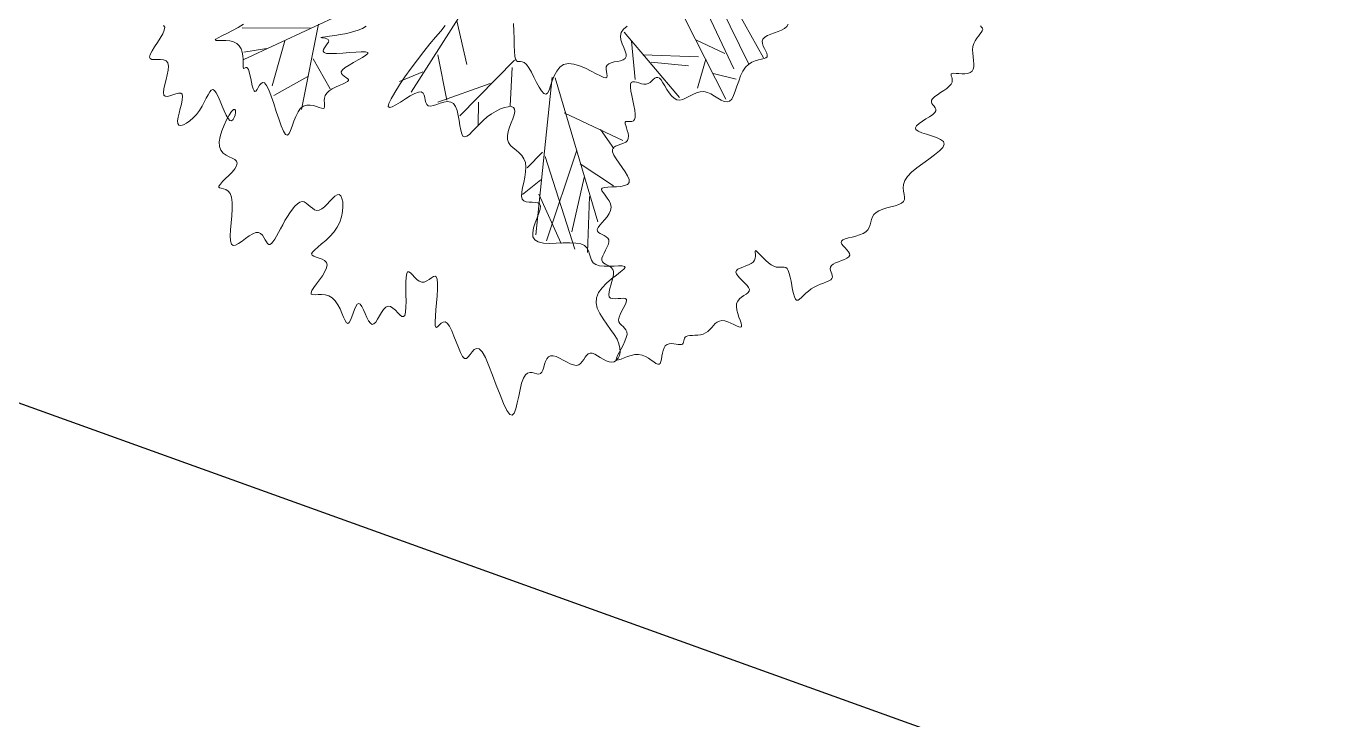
# Model space of a CAD drawing. Extents: x 2080 to 102394, y 2071 to 93424.
# Drawn here: x 77152.5 to 77324.1, y 79479.2 to 79569.9 of the extents above; entities that cross this region are included whole.
import ezdxf

# ---------------------------------------------------------------- set-up
doc = ezdxf.new("R2010")
doc.units = 0
doc.header["$LTSCALE"] = 20
doc.header["$MEASUREMENT"] = 0
doc.layers.add('casuanut tree', color=100, linetype='Continuous', lineweight=5)
doc.layers.add('patta duplicate', color=230, linetype='Continuous', plot=False)

# ---------------------------------------------------------------- blocks, each defined once
blk = doc.blocks.new('tr')
at = {"layer": 'casuanut tree'}
for p, q in [((-0.5766, -0.0956), (-0.7299, -0.0592)), ((-0.4069, -0.0604), (-0.7425, -0.1308)), ((-0.6859, -0.1183), (-0.7387, -0.1145)), ((-0.6407, -0.1107), (-0.6922, -0.205)), ((-0.5565, -0.0906), (-0.6394, -0.2729)), ((-0.1911, -0.1005), (-0.3843, -0.2908)), ((-0.5866, -0.166), (-0.564, -0.2415)), ((-0.2454, -0.1549), (-0.2454, -0.2576)), ((-0.608, -0.2025), (-0.6935, -0.2276)), ((0.2467, -0.1881), (0.3161, -0.4691)), ((-0.3058, -0.2214), (-0.3088, -0.3271)), ((0.3131, -0.2395), (0.3493, -0.4056)), ((-0.3481, -0.2516), (-0.4054, -0.2606)), ((0.1229, -0.2667), (0.2134, -0.4419)), ((0.3523, -0.2606), (0.3855, -0.4026)), ((-0.1368, -0.2727), (-0.2877, -0.3694)), ((-0.1458, -0.2878), (-0.17, -0.3724)), ((0.135, -0.2908), (0.1229, -0.3785)), ((0.3885, -0.2818), (0.4218, -0.3966)), ((-0.2032, -0.312), (-0.33, -0.3271)), ((-0.0613, -0.3301), (-0.179, -0.6745)), ((0.1531, -0.3271), (0.2768, -0.3603)), ((0.2799, -0.3211), (0.3372, -0.3664)), ((-0.2394, -0.3482), (-0.2515, -0.3996)), ((-0.0552, -0.3331), (-0.0341, -0.6775)), ((0.1682, -0.3482), (0.2497, -0.3754)), ((0.2919, -0.3694), (0.2587, -0.4298)), ((-0.0526, -0.416), (0.0645, -0.5084)), ((0.301, -0.4056), (0.3493, -0.4298)), ((0.0195, -0.4723), (0.0397, -0.5219)), ((-0.1217, -0.4933), (-0.1639, -0.5204)), ((-0.0436, -0.5061), (-0.1585, -0.6932)), ((-0.1179, -0.5039), (-0.0999, -0.727)), ((-0.0432, -0.5386), (0.0202, -0.605)), ((-0.1398, -0.5537), (-0.1881, -0.5778)), ((-0.0413, -0.5715), (-0.0976, -0.6865)), ((-0.1517, -0.585), (-0.1269, -0.7067))]:
    blk.add_line(p, q, dxfattribs=at)
at = {"layer": 'casuanut tree', "color": 2}
blk.add_line((-0.0391, -0.6166), (-0.0729, -0.7406), dxfattribs=at)
at = {"layer": 'casuanut tree'}
for points in [[(0.4941, -0.3339), (0.49, -0.3383), (0.484, -0.3415), (0.4764, -0.3436), (0.4678, -0.3451), (0.4589, -0.3462), (0.4501, -0.3473), (0.442, -0.3488), (0.4352, -0.3509), (0.4303, -0.3541), (0.4276, -0.3585), (0.4268, -0.3639), (0.4274, -0.37), (0.4286, -0.3762), (0.4301, -0.3823), (0.4313, -0.3879), (0.4315, -0.3925), (0.4303, -0.3958), (0.4273, -0.3976), (0.4225, -0.3982), (0.4164, -0.3982), (0.4092, -0.3982), (0.4013, -0.3986), (0.393, -0.4001), (0.3845, -0.4031), (0.3763, -0.4082), (0.3685, -0.4157), (0.3612, -0.4251), (0.3543, -0.4355), (0.3477, -0.4462), (0.3414, -0.4564), (0.3353, -0.4652), (0.3293, -0.472), (0.3234, -0.4758), (0.3174, -0.4762), (0.3114, -0.4737), (0.3053, -0.469), (0.299, -0.463), (0.2924, -0.4564), (0.2855, -0.45), (0.2782, -0.4445), (0.2704, -0.4409), (0.2622, -0.4395), (0.2536, -0.44), (0.2449, -0.4417), (0.2362, -0.444), (0.2278, -0.4461), (0.2199, -0.4475), (0.2127, -0.4475), (0.2063, -0.4454), (0.2008, -0.4407), (0.1963, -0.434), (0.1925, -0.4259), (0.1892, -0.4171), (0.1863, -0.4082), (0.1836, -0.3999), (0.1809, -0.3929), (0.1781, -0.3879), (0.175, -0.3853), (0.1716, -0.3848), (0.1679, -0.3859), (0.1639, -0.3879), (0.1596, -0.3903), (0.1551, -0.3927), (0.1504, -0.3943), (0.1455, -0.3947), (0.1403, -0.3934), (0.1351, -0.3911), (0.13, -0.3881), (0.125, -0.3852), (0.1205, -0.383), (0.1165, -0.3821), (0.1131, -0.3832), (0.1105, -0.3868), (0.1089, -0.3933), (0.1079, -0.4022), (0.1074, -0.4128), (0.1072, -0.4242), (0.1069, -0.4358), (0.1064, -0.4467), (0.1055, -0.4561), (0.1038, -0.4634), (0.1013, -0.4679), (0.098, -0.4701), (0.0944, -0.4706), (0.0906, -0.47), (0.0869, -0.4689), (0.0835, -0.468), (0.0808, -0.4678), (0.079, -0.469), (0.0783, -0.4721), (0.0783, -0.4767), (0.0788, -0.4823), (0.0793, -0.4886), (0.0795, -0.4951), (0.079, -0.5012), (0.0775, -0.5066), (0.0745, -0.5107), (0.0699, -0.5134), (0.0641, -0.5148), (0.0576, -0.5156), (0.051, -0.5164), (0.0449, -0.5175), (0.0398, -0.5196), (0.0364, -0.5232), (0.0351, -0.5288), (0.0364, -0.5367), (0.0396, -0.5464), (0.044, -0.5574), (0.0488, -0.5688), (0.0532, -0.5799), (0.0565, -0.5902), (0.0578, -0.5989), (0.0565, -0.6054), (0.0519, -0.6091), (0.0448, -0.6104), (0.0358, -0.6101), (0.0258, -0.6086), (0.0158, -0.6067), (0.0065, -0.6049), (-0.0013, -0.6039), (-0.0066, -0.6043), (-0.0088, -0.6065), (-0.0086, -0.6104), (-0.0066, -0.6157), (-0.0036, -0.622), (-0.0003, -0.6291), (0.0025, -0.6366), (0.004, -0.6442), (0.0036, -0.6516), (0.0006, -0.6585), (-0.0044, -0.6649), (-0.0107, -0.6709), (-0.0178, -0.6764), (-0.0249, -0.6814), (-0.0313, -0.6861), (-0.0363, -0.6904), (-0.0392, -0.6944), (-0.0396, -0.6981), (-0.0379, -0.7015), (-0.0348, -0.7049), (-0.0308, -0.7082), (-0.0265, -0.7117), (-0.0227, -0.7153), (-0.02, -0.7193), (-0.0189, -0.7237), (-0.02, -0.7286), (-0.0228, -0.7339), (-0.0268, -0.7394), (-0.0315, -0.745), (-0.0361, -0.7505), (-0.0403, -0.7559), (-0.0434, -0.7609), (-0.0448, -0.7654), (-0.0442, -0.7693), (-0.042, -0.7729), (-0.0386, -0.7762), (-0.0347, -0.7795), (-0.0308, -0.783), (-0.0274, -0.7869), (-0.0252, -0.7915), (-0.0246, -0.7969), (-0.026, -0.8033), (-0.029, -0.8105), (-0.0331, -0.818), (-0.0375, -0.8257), (-0.0417, -0.8331), (-0.0451, -0.84), (-0.0471, -0.8461), (-0.0471, -0.851), (-0.0446, -0.8546), (-0.0402, -0.857), (-0.0344, -0.8585), (-0.0281, -0.8596), (-0.0218, -0.8606), (-0.0162, -0.8616), (-0.012, -0.8632), (-0.0099, -0.8657), (-0.0104, -0.8692), (-0.0129, -0.8736), (-0.017, -0.8788), (-0.0219, -0.8844), (-0.0271, -0.8903), (-0.0319, -0.8963), (-0.0358, -0.902), (-0.0381, -0.9074), (-0.0383, -0.9122), (-0.037, -0.9165), (-0.0345, -0.9206), (-0.0316, -0.9247), (-0.0288, -0.9289), (-0.0267, -0.9335), (-0.0258, -0.9387), (-0.0268, -0.9446), (-0.03, -0.9513), (-0.035, -0.9587), (-0.041, -0.9662), (-0.0475, -0.9737), (-0.0537, -0.9807), (-0.059, -0.9869), (-0.0626, -0.9918), (-0.064, -0.9953), (-0.0626, -0.9969), (-0.0587, -0.9972), (-0.0529, -0.9965), (-0.0455, -0.9953), (-0.0372, -0.9941), (-0.0283, -0.9934), (-0.0195, -0.9936), (-0.0111, -0.9953), (-0.0035, -0.9987), (0.0032, -1.0034), (0.0091, -1.0089), (0.0143, -1.0146), (0.0188, -1.0199), (0.0228, -1.0243), (0.0264, -1.0271), (0.0295, -1.0279), (0.0323, -1.0263), (0.0349, -1.0226), (0.0375, -1.0174), (0.04, -1.0113), (0.0428, -1.0049), (0.0458, -0.9988), (0.0492, -0.9935), (0.0531, -0.9896), (0.0576, -0.9876), (0.0626, -0.9872), (0.0678, -0.9879), (0.073, -0.9895), (0.078, -0.9914), (0.0827, -0.9933), (0.0869, -0.9947), (0.0903, -0.9953), (0.0928, -0.9947), (0.0946, -0.9931), (0.096, -0.9909), (0.0972, -0.9882), (0.0984, -0.9855), (0.0999, -0.9829), (0.102, -0.9808), (0.1049, -0.9795), (0.1088, -0.9791), (0.1135, -0.9795), (0.119, -0.9804), (0.1249, -0.9815), (0.1312, -0.9824), (0.1375, -0.983), (0.1439, -0.9829), (0.15, -0.9817), (0.1557, -0.9795), (0.1611, -0.9764), (0.1663, -0.9728), (0.1714, -0.9692), (0.1764, -0.966), (0.1816, -0.9635), (0.187, -0.9623), (0.1927, -0.9626), (0.1988, -0.9648), (0.2051, -0.9683), (0.2113, -0.9728), (0.2172, -0.9774), (0.2226, -0.9816), (0.2273, -0.9849), (0.2309, -0.9867), (0.2333, -0.9863), (0.2343, -0.9833), (0.2342, -0.9781), (0.2335, -0.9713), (0.2326, -0.9634), (0.2318, -0.955), (0.2315, -0.9466), (0.2323, -0.9388), (0.2344, -0.9322), (0.2382, -0.927), (0.2432, -0.9232), (0.249, -0.9204), (0.255, -0.9181), (0.2606, -0.916), (0.2654, -0.9138), (0.2689, -0.911), (0.2704, -0.9074), (0.2697, -0.9026), (0.2673, -0.8968), (0.2636, -0.8905), (0.2593, -0.8839), (0.2551, -0.8773), (0.2516, -0.8711), (0.2494, -0.8656), (0.249, -0.8612), (0.2511, -0.858), (0.2551, -0.8559), (0.2607, -0.8545), (0.2672, -0.8536), (0.2742, -0.8527), (0.2812, -0.8517), (0.2876, -0.8501), (0.293, -0.8477), (0.2969, -0.8442), (0.2995, -0.84), (0.3011, -0.8355), (0.3021, -0.8312), (0.3027, -0.8274), (0.3032, -0.8247), (0.304, -0.8234), (0.3053, -0.824), (0.3074, -0.8268), (0.3103, -0.8313), (0.3137, -0.8372), (0.3177, -0.8438), (0.3221, -0.8508), (0.3269, -0.8574), (0.3318, -0.8633), (0.3369, -0.8679), (0.3419, -0.8709), (0.3468, -0.8726), (0.3515, -0.8736), (0.3559, -0.8743), (0.3597, -0.8752), (0.363, -0.877), (0.3655, -0.88), (0.3673, -0.8848), (0.3681, -0.8918), (0.3682, -0.9005), (0.3679, -0.9102), (0.3674, -0.9203), (0.3669, -0.9303), (0.3668, -0.9393), (0.3672, -0.947), (0.3684, -0.9524), (0.3706, -0.9554), (0.3738, -0.956), (0.3779, -0.9548), (0.3827, -0.9523), (0.3884, -0.9489), (0.3947, -0.945), (0.4016, -0.9412), (0.4089, -0.9378), (0.4167, -0.9353), (0.4246, -0.9335), (0.4324, -0.9322), (0.4399, -0.9312), (0.4467, -0.9302), (0.4526, -0.9291), (0.4574, -0.9276), (0.4607, -0.9254), (0.4625, -0.9225), (0.463, -0.9189), (0.4628, -0.9149), (0.4623, -0.9108), (0.4619, -0.9066), (0.4621, -0.9026), (0.4635, -0.899), (0.4664, -0.8961), (0.4711, -0.894), (0.4772, -0.8924), (0.4842, -0.8912), (0.4915, -0.8902), (0.4986, -0.889), (0.5048, -0.8875), (0.5097, -0.8855), (0.5125, -0.8826), (0.513, -0.8787), (0.5117, -0.8741), (0.5092, -0.869), (0.506, -0.8637), (0.503, -0.8585), (0.5008, -0.8537), (0.5, -0.8496), (0.5013, -0.8465), (0.5051, -0.8446), (0.5111, -0.8435), (0.5187, -0.8431), (0.5273, -0.843), (0.5364, -0.8428), (0.5454, -0.8422), (0.5538, -0.841), (0.5609, -0.8386), (0.5664, -0.8351), (0.5706, -0.8304), (0.5739, -0.8251), (0.5768, -0.8195), (0.5798, -0.8138), (0.5833, -0.8085), (0.5877, -0.8039), (0.5936, -0.8003), (0.6012, -0.798), (0.6102, -0.7967), (0.6199, -0.796), (0.6299, -0.7957), (0.6396, -0.7953), (0.6484, -0.7945), (0.6557, -0.7929), (0.6611, -0.7902), (0.6642, -0.7861), (0.6656, -0.7808), (0.666, -0.7745), (0.6663, -0.7674), (0.6674, -0.7597), (0.6698, -0.7518), (0.6746, -0.7439), (0.6825, -0.7361), (0.694, -0.7287), (0.7081, -0.7216), (0.7238, -0.7149), (0.7397, -0.7083), (0.7546, -0.702), (0.7674, -0.6957), (0.7768, -0.6894), (0.7816, -0.6831), (0.781, -0.6768), (0.776, -0.6704), (0.7678, -0.664), (0.7577, -0.6578), (0.7471, -0.6518), (0.7373, -0.6461), (0.7296, -0.6407), (0.7253, -0.6358), (0.7254, -0.6314), (0.7293, -0.6274), (0.736, -0.6238), (0.7445, -0.6205), (0.7538, -0.6172), (0.763, -0.6141), (0.7711, -0.6109), (0.7771, -0.6076), (0.7803, -0.6042), (0.7812, -0.6005), (0.7804, -0.5968), (0.7787, -0.593), (0.7766, -0.5892), (0.7751, -0.5855), (0.7746, -0.5818), (0.776, -0.5783), (0.7797, -0.5751), (0.7853, -0.5719), (0.7924, -0.5689), (0.8002, -0.5658), (0.8082, -0.5627), (0.8159, -0.5595), (0.8226, -0.5561), (0.8278, -0.5524), (0.831, -0.5485), (0.8327, -0.5444), (0.8331, -0.5405), (0.833, -0.5368), (0.8327, -0.5336), (0.8327, -0.531), (0.8335, -0.5294), (0.8357, -0.5288), (0.8394, -0.5293), (0.8446, -0.5307), (0.8508, -0.5326), (0.8575, -0.5345), (0.8644, -0.5361), (0.871, -0.5368), (0.8769, -0.5364), (0.8818, -0.5344), (0.8854, -0.5305), (0.8878, -0.525), (0.8893, -0.5182), (0.8904, -0.5106), (0.8913, -0.5025), (0.8924, -0.4943), (0.894, -0.4864), (0.8965, -0.4792), (0.8999, -0.4729), (0.9042, -0.4676), (0.909, -0.463), (0.9138, -0.459), (0.9183, -0.4556), (0.9223, -0.4524), (0.9252, -0.4494), (0.9269, -0.4465), (0.9269, -0.4435), (0.9257, -0.4404), (0.9237, -0.4372)], [(-0.9043, -0.0135), (-0.9028, -0.0183), (-0.9051, -0.0245), (-0.9106, -0.0319), (-0.9181, -0.04), (-0.9267, -0.0484), (-0.9355, -0.0568), (-0.9433, -0.0646), (-0.9493, -0.0714), (-0.9524, -0.0769), (-0.9518, -0.0807), (-0.9483, -0.0833), (-0.9426, -0.085), (-0.9357, -0.0865), (-0.9286, -0.0881), (-0.922, -0.0905), (-0.9168, -0.0941), (-0.9141, -0.0994), (-0.9143, -0.1068), (-0.917, -0.1157), (-0.9214, -0.1257), (-0.9266, -0.1361), (-0.9319, -0.1462), (-0.9364, -0.1555), (-0.9394, -0.1634), (-0.94, -0.1693), (-0.9377, -0.1727), (-0.933, -0.1742), (-0.9267, -0.1743), (-0.9196, -0.1737), (-0.9124, -0.173), (-0.9059, -0.1729), (-0.901, -0.1741), (-0.8983, -0.1772), (-0.8984, -0.1826), (-0.9009, -0.1899), (-0.905, -0.1985), (-0.9098, -0.2079), (-0.9148, -0.2174), (-0.9192, -0.2263), (-0.9222, -0.2342), (-0.9231, -0.2403), (-0.9213, -0.2442), (-0.9171, -0.246), (-0.9111, -0.2459), (-0.9035, -0.244), (-0.895, -0.2404), (-0.8859, -0.2355), (-0.8767, -0.2294), (-0.8679, -0.2223), (-0.8599, -0.2143), (-0.8527, -0.2061), (-0.8462, -0.1983), (-0.8405, -0.1914), (-0.8354, -0.186), (-0.831, -0.1828), (-0.8272, -0.1823), (-0.824, -0.1851), (-0.8213, -0.1915), (-0.8189, -0.2008), (-0.8168, -0.212), (-0.8148, -0.2241), (-0.8128, -0.236), (-0.8105, -0.2467), (-0.8079, -0.2552), (-0.8049, -0.2606), (-0.8012, -0.262), (-0.7974, -0.2602), (-0.7937, -0.2562), (-0.7905, -0.251), (-0.7883, -0.2456), (-0.7874, -0.2409), (-0.7883, -0.2381), (-0.7913, -0.238), (-0.7967, -0.2415), (-0.8039, -0.2481), (-0.812, -0.2571), (-0.8205, -0.2678), (-0.8285, -0.2794), (-0.8352, -0.2914), (-0.84, -0.303), (-0.842, -0.3135), (-0.8408, -0.3224), (-0.8371, -0.3298), (-0.8316, -0.336), (-0.8254, -0.3413), (-0.8193, -0.346), (-0.8141, -0.3505), (-0.8109, -0.3549), (-0.8105, -0.3597), (-0.8134, -0.3651), (-0.8192, -0.3708), (-0.8269, -0.3768), (-0.8357, -0.3827), (-0.8446, -0.3883), (-0.8528, -0.3935), (-0.8593, -0.3979), (-0.8634, -0.4014), (-0.8644, -0.4039), (-0.8627, -0.4057), (-0.8592, -0.4074), (-0.8547, -0.4096), (-0.8498, -0.4127), (-0.8454, -0.4173), (-0.8421, -0.4239), (-0.8409, -0.433), (-0.8421, -0.4449), (-0.8454, -0.459), (-0.8499, -0.4744), (-0.855, -0.49), (-0.8598, -0.5051), (-0.8637, -0.5187), (-0.8659, -0.5299), (-0.8657, -0.5378), (-0.8625, -0.5417), (-0.8568, -0.5423), (-0.8492, -0.5404), (-0.8403, -0.5369), (-0.8308, -0.5327), (-0.8213, -0.5286), (-0.8125, -0.5255), (-0.8049, -0.5243), (-0.799, -0.5255), (-0.7947, -0.5289), (-0.7916, -0.5338), (-0.7894, -0.5395), (-0.7877, -0.5454), (-0.7862, -0.5509), (-0.7845, -0.5553), (-0.7823, -0.5581), (-0.7794, -0.5586), (-0.7757, -0.5572), (-0.7712, -0.5539), (-0.7661, -0.5492), (-0.7605, -0.5432), (-0.7543, -0.5363), (-0.7477, -0.5288), (-0.7407, -0.5209), (-0.7334, -0.5128), (-0.7259, -0.505), (-0.7184, -0.4977), (-0.711, -0.4911), (-0.7038, -0.4857), (-0.6971, -0.4817), (-0.691, -0.4794), (-0.6855, -0.4792), (-0.6808, -0.4811), (-0.6767, -0.4847), (-0.673, -0.4894), (-0.6695, -0.4945), (-0.6658, -0.4995), (-0.6618, -0.5037), (-0.6571, -0.5066), (-0.6517, -0.5073), (-0.6453, -0.5057), (-0.6382, -0.5022), (-0.6307, -0.4975), (-0.6232, -0.4924), (-0.6158, -0.4876), (-0.6091, -0.4839), (-0.6033, -0.482), (-0.5988, -0.4826), (-0.5958, -0.4862), (-0.5944, -0.4926), (-0.5946, -0.501), (-0.5964, -0.511), (-0.5999, -0.522), (-0.605, -0.5333), (-0.6117, -0.5444), (-0.6202, -0.5547), (-0.6302, -0.5637), (-0.6413, -0.5716), (-0.6526, -0.5783), (-0.6637, -0.5841), (-0.6737, -0.5891), (-0.6821, -0.5935), (-0.6881, -0.5974), (-0.6911, -0.6009), (-0.6907, -0.6042), (-0.6875, -0.6074), (-0.6825, -0.6107), (-0.6765, -0.6143), (-0.6705, -0.6182), (-0.6655, -0.6226), (-0.6623, -0.6277), (-0.6619, -0.6336), (-0.6648, -0.6403), (-0.6706, -0.6477), (-0.6782, -0.6554), (-0.6868, -0.6631), (-0.6954, -0.6705), (-0.7032, -0.6773), (-0.7092, -0.6831), (-0.7125, -0.6876), (-0.7125, -0.6907), (-0.7096, -0.6927), (-0.7044, -0.6942), (-0.6976, -0.6955), (-0.6899, -0.6973), (-0.6818, -0.7), (-0.6741, -0.7041), (-0.6675, -0.7102), (-0.6624, -0.7184), (-0.6586, -0.7283), (-0.6559, -0.739), (-0.6538, -0.7496), (-0.6522, -0.7594), (-0.6505, -0.7675), (-0.6486, -0.7732), (-0.6461, -0.7755), (-0.6427, -0.7741), (-0.6386, -0.7695), (-0.634, -0.763), (-0.6291, -0.7554), (-0.6241, -0.7479), (-0.6193, -0.7415), (-0.615, -0.7372), (-0.6112, -0.7361), (-0.6082, -0.7389), (-0.6058, -0.7449), (-0.6038, -0.753), (-0.602, -0.7623), (-0.6002, -0.7717), (-0.598, -0.7801), (-0.5954, -0.7867), (-0.592, -0.7902), (-0.5878, -0.79), (-0.5828, -0.7868), (-0.5772, -0.7815), (-0.5712, -0.7751), (-0.565, -0.7685), (-0.5588, -0.7628), (-0.5527, -0.7588), (-0.547, -0.7575), (-0.5418, -0.7596), (-0.537, -0.7643), (-0.5326, -0.7705), (-0.5286, -0.7772), (-0.5248, -0.7833), (-0.5212, -0.7876), (-0.5177, -0.7891), (-0.5144, -0.7868), (-0.511, -0.7799), (-0.5076, -0.7692), (-0.5043, -0.756), (-0.501, -0.7414), (-0.4977, -0.7268), (-0.4946, -0.7133), (-0.4915, -0.7021), (-0.4885, -0.6944), (-0.4855, -0.6911), (-0.4826, -0.6917), (-0.4796, -0.695), (-0.4764, -0.7003), (-0.4728, -0.7066), (-0.4688, -0.7128), (-0.4643, -0.7181), (-0.4592, -0.7214), (-0.4534, -0.7223), (-0.4472, -0.7211), (-0.4411, -0.7189), (-0.4353, -0.7165), (-0.4302, -0.7148), (-0.4263, -0.7146), (-0.4238, -0.7169), (-0.4232, -0.7226), (-0.4246, -0.7321), (-0.4277, -0.7448), (-0.432, -0.7595), (-0.4368, -0.7751), (-0.4417, -0.7906), (-0.4461, -0.8048), (-0.4495, -0.8167), (-0.4513, -0.8251), (-0.4512, -0.8294), (-0.4493, -0.8302), (-0.4461, -0.8287), (-0.4419, -0.8261), (-0.4371, -0.8234), (-0.4321, -0.8218), (-0.4274, -0.8224), (-0.4232, -0.8262), (-0.4198, -0.8342), (-0.4171, -0.8454), (-0.415, -0.8586), (-0.413, -0.8727), (-0.4111, -0.8865), (-0.4089, -0.8988), (-0.4063, -0.9084), (-0.4029, -0.9141), (-0.3986, -0.9152), (-0.3937, -0.9128), (-0.3882, -0.9083), (-0.3823, -0.9033), (-0.3764, -0.8993), (-0.3706, -0.8978), (-0.3651, -0.9004), (-0.3601, -0.9085), (-0.3558, -0.9231), (-0.352, -0.9429), (-0.3487, -0.966), (-0.3455, -0.9903), (-0.3423, -1.0141), (-0.3389, -1.0354), (-0.3351, -1.0523), (-0.3308, -1.0629), (-0.3258, -1.0658), (-0.3202, -1.062), (-0.3142, -1.0532), (-0.3077, -1.0409), (-0.3011, -1.0267), (-0.2944, -1.0122), (-0.2878, -0.9989), (-0.2813, -0.9885), (-0.2751, -0.9821), (-0.2693, -0.9793), (-0.2637, -0.9791), (-0.2585, -0.9808), (-0.2536, -0.9833), (-0.249, -0.9858), (-0.2447, -0.9875), (-0.2407, -0.9874), (-0.2371, -0.9849), (-0.2336, -0.9805), (-0.2302, -0.9748), (-0.2267, -0.9686), (-0.223, -0.9626), (-0.2189, -0.9574), (-0.2144, -0.9538), (-0.2092, -0.9524), (-0.2034, -0.9538), (-0.197, -0.9574), (-0.1902, -0.9626), (-0.1832, -0.9686), (-0.1761, -0.9748), (-0.1692, -0.9805), (-0.1625, -0.9849), (-0.1563, -0.9874), (-0.1507, -0.9874), (-0.1456, -0.9855), (-0.1409, -0.9822), (-0.1365, -0.9781), (-0.1322, -0.9739), (-0.128, -0.9703), (-0.1237, -0.9678), (-0.1191, -0.9671), (-0.1143, -0.9686), (-0.1093, -0.972), (-0.104, -0.9767), (-0.0985, -0.982), (-0.0928, -0.9875), (-0.087, -0.9925), (-0.0811, -0.9964), (-0.0752, -0.9986), (-0.0694, -0.9988), (-0.0638, -0.9969), (-0.0587, -0.9931), (-0.0545, -0.9875), (-0.0515, -0.9803), (-0.0497, -0.9716), (-0.0497, -0.9615), (-0.0516, -0.9502), (-0.0555, -0.9379), (-0.0608, -0.9248), (-0.0667, -0.9113), (-0.0724, -0.8975), (-0.077, -0.8839), (-0.0798, -0.8706), (-0.0798, -0.8581), (-0.0764, -0.8465), (-0.0689, -0.8362), (-0.0583, -0.827), (-0.0458, -0.819), (-0.0326, -0.812), (-0.0198, -0.8061), (-0.0087, -0.801), (-0.0005, -0.7969), (0.0036, -0.7936), (0.0028, -0.7909), (-0.0022, -0.7888), (-0.0103, -0.7869), (-0.0205, -0.785), (-0.0317, -0.7828), (-0.0428, -0.7801), (-0.0528, -0.7766), (-0.0606, -0.7722), (-0.0654, -0.7665), (-0.0679, -0.7599), (-0.0689, -0.7527), (-0.0693, -0.7451), (-0.0701, -0.7376), (-0.072, -0.7303), (-0.0761, -0.7237), (-0.0831, -0.7181), (-0.0938, -0.7136), (-0.1072, -0.7099), (-0.1223, -0.7068), (-0.138, -0.7038), (-0.1532, -0.7006), (-0.1667, -0.6967), (-0.1775, -0.6917), (-0.1845, -0.6854), (-0.1868, -0.6774), (-0.1852, -0.6681), (-0.1809, -0.658), (-0.1747, -0.6475), (-0.1679, -0.6372), (-0.1615, -0.6275), (-0.1565, -0.619), (-0.1541, -0.6121), (-0.1549, -0.6072), (-0.1584, -0.6038), (-0.1639, -0.6015), (-0.1705, -0.5997), (-0.1774, -0.598), (-0.1837, -0.5957), (-0.1885, -0.5923), (-0.1912, -0.5874), (-0.1911, -0.5804), (-0.1886, -0.5718), (-0.1845, -0.5619), (-0.1795, -0.5512), (-0.1744, -0.5399), (-0.1698, -0.5286), (-0.1666, -0.5176), (-0.1653, -0.5073), (-0.1666, -0.4982), (-0.1699, -0.4899), (-0.1745, -0.4824), (-0.1798, -0.4752), (-0.185, -0.4683), (-0.1895, -0.4614), (-0.1926, -0.4542), (-0.1935, -0.4465), (-0.1917, -0.4381), (-0.1879, -0.4293), (-0.1827, -0.4203), (-0.1769, -0.4114), (-0.1711, -0.4029), (-0.1662, -0.395), (-0.1629, -0.388), (-0.1619, -0.3823), (-0.1638, -0.3779), (-0.1683, -0.375), (-0.1751, -0.3735), (-0.1836, -0.3734), (-0.1935, -0.3746), (-0.2044, -0.377), (-0.2157, -0.3807), (-0.2272, -0.3856), (-0.2384, -0.3916), (-0.2491, -0.3982), (-0.2591, -0.4047), (-0.2682, -0.4106), (-0.2762, -0.4153), (-0.2828, -0.4181), (-0.288, -0.4186), (-0.2914, -0.4161), (-0.2931, -0.4102), (-0.2934, -0.4015), (-0.2928, -0.391), (-0.292, -0.3793), (-0.2913, -0.3674), (-0.2914, -0.356), (-0.2928, -0.3461), (-0.2959, -0.3383), (-0.3012, -0.3334), (-0.3082, -0.3309), (-0.3164, -0.3302), (-0.3251, -0.3306), (-0.3337, -0.3314), (-0.3417, -0.3321), (-0.3484, -0.332), (-0.3533, -0.3304), (-0.3561, -0.3269), (-0.3571, -0.3219), (-0.3571, -0.3161), (-0.3569, -0.3099), (-0.3571, -0.304), (-0.3586, -0.2991), (-0.362, -0.2956), (-0.368, -0.2944), (-0.3771, -0.2956), (-0.3885, -0.2988), (-0.4011, -0.303), (-0.4137, -0.3075), (-0.4254, -0.3114), (-0.435, -0.3139), (-0.4413, -0.3141), (-0.4434, -0.3113), (-0.4404, -0.3048), (-0.4329, -0.2951), (-0.4215, -0.2828), (-0.4071, -0.2686), (-0.3905, -0.2532), (-0.3725, -0.2373), (-0.3538, -0.2215), (-0.3353, -0.2065), (-0.3177, -0.1928), (-0.3014, -0.1806), (-0.2866, -0.1696), (-0.2738, -0.1597)], [(-0.1202, -0.1905), (-0.1232, -0.2073), (-0.1266, -0.224), (-0.1297, -0.2397), (-0.1323, -0.2533), (-0.1338, -0.264), (-0.1339, -0.271), (-0.1328, -0.2751), (-0.1307, -0.2771), (-0.1277, -0.278), (-0.1242, -0.2787), (-0.1203, -0.2801), (-0.1163, -0.2831), (-0.1124, -0.2887), (-0.1087, -0.2975), (-0.1053, -0.3086), (-0.102, -0.3211), (-0.0987, -0.3338), (-0.0954, -0.3457), (-0.092, -0.3556), (-0.0883, -0.3625), (-0.0842, -0.3654), (-0.0798, -0.3634), (-0.0748, -0.3575), (-0.0693, -0.3489), (-0.063, -0.3387), (-0.0559, -0.3284), (-0.048, -0.3189), (-0.0391, -0.3117), (-0.0291, -0.3079), (-0.018, -0.3084), (-0.0062, -0.3125), (0.0058, -0.3192), (0.0177, -0.3276), (0.0289, -0.3366), (0.039, -0.3453), (0.0476, -0.3526), (0.0543, -0.3575), (0.0586, -0.3593), (0.0611, -0.3583), (0.0623, -0.3553), (0.0627, -0.3509), (0.0629, -0.3456), (0.0634, -0.3402), (0.0649, -0.3353), (0.0678, -0.3316), (0.0725, -0.3294), (0.0786, -0.3286), (0.0857, -0.3285), (0.0931, -0.3287), (0.1003, -0.3288), (0.1067, -0.3281), (0.1118, -0.3262), (0.1151, -0.3225), (0.1161, -0.3169), (0.1155, -0.3095), (0.1141, -0.301), (0.1127, -0.2918), (0.112, -0.2826), (0.113, -0.2737), (0.1164, -0.2659), (0.1229, -0.2594), (0.1332, -0.2549)], [(-0.7244, -0.0521), (-0.7383, -0.0567), (-0.7528, -0.0607), (-0.7667, -0.0641), (-0.779, -0.067), (-0.7887, -0.0694), (-0.7947, -0.0713), (-0.7963, -0.0728), (-0.794, -0.0741), (-0.7888, -0.0755), (-0.7815, -0.0772), (-0.773, -0.0794), (-0.7643, -0.0824), (-0.7562, -0.0863), (-0.7497, -0.0915), (-0.7453, -0.0981), (-0.743, -0.1057), (-0.7422, -0.1139), (-0.7426, -0.1223), (-0.7438, -0.1303), (-0.7452, -0.1375), (-0.7466, -0.1435), (-0.7474, -0.1479), (-0.7474, -0.1503), (-0.7466, -0.1512), (-0.7453, -0.1511), (-0.7436, -0.1506), (-0.7418, -0.1502), (-0.74, -0.1506), (-0.7384, -0.1522), (-0.7373, -0.1558), (-0.7367, -0.1615), (-0.7366, -0.169), (-0.7367, -0.1774), (-0.7369, -0.1861), (-0.7369, -0.1943), (-0.7365, -0.2013), (-0.7356, -0.2063), (-0.7339, -0.2087), (-0.7314, -0.2081), (-0.7281, -0.2051), (-0.7243, -0.201), (-0.7201, -0.1968), (-0.7159, -0.1935), (-0.7118, -0.1924), (-0.7079, -0.1945), (-0.7046, -0.2008), (-0.702, -0.2122), (-0.6999, -0.2274), (-0.6982, -0.2452), (-0.6966, -0.264), (-0.695, -0.2823), (-0.6931, -0.2988), (-0.6907, -0.3119), (-0.6878, -0.3203), (-0.684, -0.3229), (-0.6794, -0.3205), (-0.6742, -0.3143), (-0.6683, -0.3055), (-0.662, -0.2954), (-0.6551, -0.2853), (-0.6479, -0.2762), (-0.6405, -0.2696), (-0.6328, -0.2662), (-0.6251, -0.2657), (-0.6176, -0.2673), (-0.6105, -0.2703), (-0.6039, -0.274), (-0.5982, -0.2777), (-0.5934, -0.2806), (-0.5898, -0.282), (-0.5875, -0.2814), (-0.5861, -0.2789), (-0.5852, -0.2751), (-0.5844, -0.2703), (-0.5834, -0.2649), (-0.5816, -0.2593), (-0.5786, -0.254), (-0.574, -0.2493), (-0.5676, -0.2456), (-0.5599, -0.2427), (-0.5513, -0.2405), (-0.5426, -0.2387), (-0.5344, -0.2373), (-0.5273, -0.2358), (-0.5219, -0.2343), (-0.5189, -0.2324), (-0.5185, -0.23), (-0.5203, -0.2272), (-0.5232, -0.224), (-0.5266, -0.2206), (-0.5295, -0.2169), (-0.5311, -0.2131), (-0.5304, -0.2092), (-0.5267, -0.2054), (-0.5195, -0.2016), (-0.5096, -0.198), (-0.4982, -0.1945), (-0.4865, -0.1911), (-0.4758, -0.1879), (-0.4672, -0.1849), (-0.462, -0.1821), (-0.4614, -0.1794), (-0.4662, -0.177), (-0.4755, -0.1747), (-0.4881, -0.1725), (-0.5025, -0.1703), (-0.5176, -0.168), (-0.5321, -0.1657), (-0.5445, -0.1631), (-0.5538, -0.1603), (-0.5588, -0.1572), (-0.5602, -0.1538), (-0.5589, -0.1503), (-0.5557, -0.1468), (-0.5516, -0.1432), (-0.5474, -0.1397), (-0.5441, -0.1363), (-0.5425, -0.1332), (-0.5433, -0.1304), (-0.5459, -0.128), (-0.5495, -0.1259), (-0.5533, -0.1242), (-0.5566, -0.123), (-0.5585, -0.1221), (-0.5582, -0.1218), (-0.5549, -0.122), (-0.5481, -0.1226), (-0.5382, -0.1236), (-0.5262, -0.1246), (-0.5127, -0.1255), (-0.4985, -0.126), (-0.4846, -0.1259), (-0.4716, -0.125), (-0.4603, -0.1231), (-0.4514, -0.12)]]:
    blk.add_lwpolyline(points, dxfattribs=at)

msp = doc.modelspace()

# ---------------------------------------------------------------- linework, layer by layer
at = {"layer": 'patta duplicate', "ltscale": 0.5}
msp.add_lwpolyline([(88450.657, 84067.151), (84127.797, 82684.315), (83540.963, 80377.169), (84337.551, 80292.694), (84338.201, 79890.512), (77189.571, 82827.244), (75365.053, 80162.878), (84737.949, 76793.335), (86791.228, 77204.942), (89065.024, 78174.595), (89006.283, 79510.343), (88948.024, 81170.116), (88450.657, 84067.151)], dxfattribs=at)

# ---------------------------------------------------------------- block references
at = {"layer": 'casuanut tree', "linetype": 'Continuous', "xscale": 56.92050496287303, "yscale": 56.92050496286538, "zscale": 56.92050496287493, "rotation": 13.01607038379215}
msp.add_blockref('tr', (77220.435, 79582.301), dxfattribs=at)

doc.saveas('drawing.dxf')
